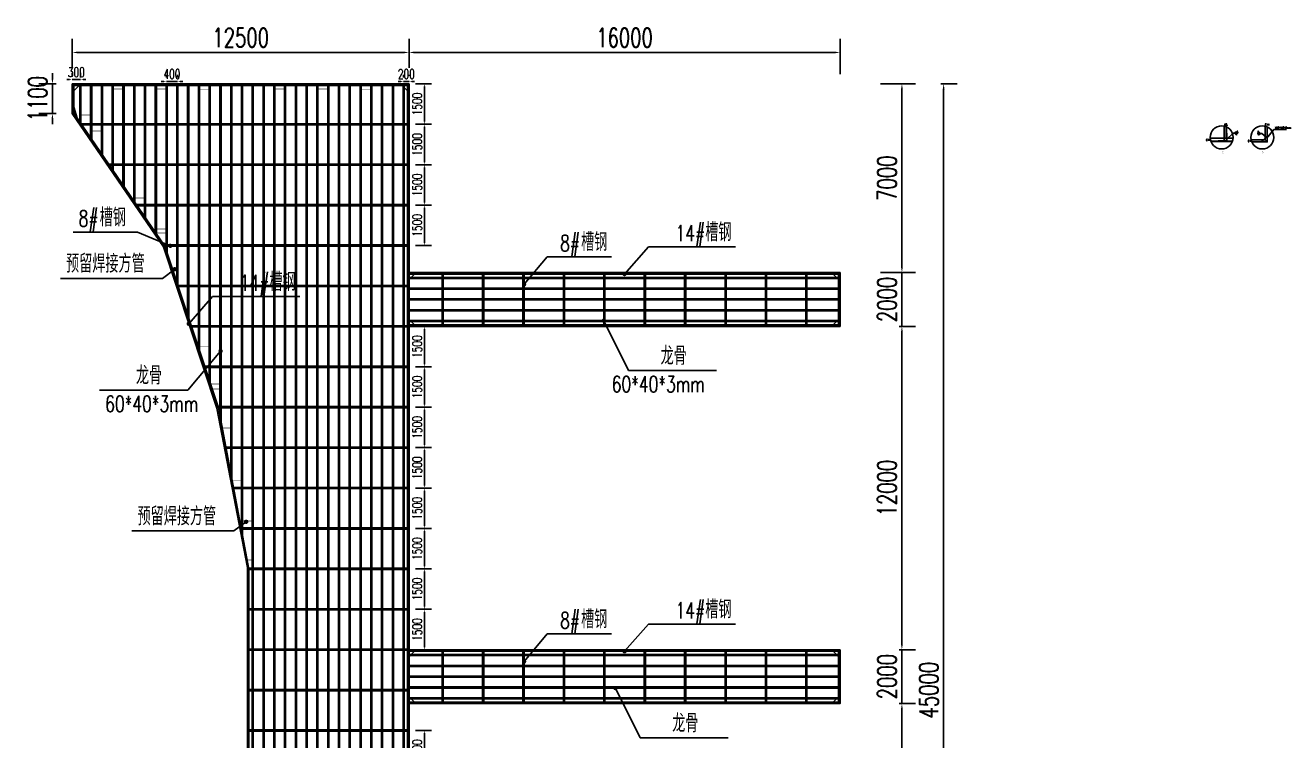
# Model space of a CAD drawing. Header units: millimetres. Extents: x -1003406 to 3312184, y 81337 to 716393.
# Drawn here: x 1468069 to 1514934, y 273304 to 299857 of the extents above; entities that cross this region are included whole.
import ezdxf

# ---------------------------------------------------------------- set-up
doc = ezdxf.new("R2010")
doc.units = ezdxf.units.MM
doc.header["$LTSCALE"] = 10
doc.linetypes.add('HIDDEN', pattern=[0.375, 0.25, -0.125])
doc.layers.get('0').update_dxf_attribs({"linetype": 'CONTINUOUS'})
doc.layers.get('Defpoints').update_dxf_attribs({"linetype": 'CONTINUOUS'})
for name, color, linetype in [('DIM_SYMB', 3, 'CONTINUOUS'), ('PUB_TEXT', 7, 'CONTINUOUS'), ('W-bridge approach引桥', 4, 'CONTINUOUS'), ('W-STEEL_FRAME钢架', 3, 'CONTINUOUS'), ('W-STEEL_KEEL钢龙骨', 5, 'CONTINUOUS')]:
    doc.layers.add(name, color=color, linetype=linetype)
doc.layers.add('文字及标注', color=3, linetype='CONTINUOUS', lineweight=15)
doc.styles.add('_TCH_DIM', font='SIMPLEX', dxfattribs={"bigfont": 'GBCBIG'})
doc.styles.get("Standard").update_dxf_attribs({"font": 'simplex.shx', "width": 0.7, "bigfont": 'hztxt.shx'})
doc.styles.add('STANDARD_T3', font='simplex.shx', dxfattribs={"width": 0.7, "bigfont": 'gbcbig.shx'})
doc.styles.add('图框', font='')
doc.styles.add('标注', font='txt2.shx', dxfattribs={"width": 0.75, "bigfont": 'hhztxt.shx'})
doc.styles.get('图框').set_extended_font_data('SimSun')
doc.dimstyles.new('0.5-40', dxfattribs={"dimscale": 40, "dimtxt": 2.5, "dimasz": 1.5, "dimexe": 2, "dimexo": 1, "dimgap": 0.2, "dimtad": 1, "dimdec": 1, "dimlfac": 0.5, "dimdsep": 46, "dimtxsty": '标注', "dimcen": 1, "dimclrd": 256, "dimclre": 256, "dimclrt": 256, "dimadec": 0, "dimazin": 2, "dimtfac": 1, "dimtdec": 1, "dimtofl": 0, "dimtmove": 2, "dimatfit": 3, "dimfxl": 3, "dimfxlon": 1, "dimtolj": 1, "dimtzin": 0, "dimarcsym": 0})
doc.dimstyles.new('W&&100', dxfattribs={"dimtxt": 350, "dimasz": 100, "dimexe": 250, "dimexo": 300, "dimgap": 100, "dimtad": 1, "dimdec": 0, "dimzin": 0, "dimdsep": 46, "dimtxsty": 'STANDARD_T3', "dimcen": 0.09, "dimclrd": 1, "dimclre": 1, "dimclrt": 7, "dimazin": 2, "dimtfac": 1, "dimtdec": 0, "dimtix": 1, "dimtmove": 2, "dimatfit": 3, "dimfxl": 100, "dimtolj": 1, "dimtzin": 0, "dimarcsym": 0})
doc.dimstyles.new('W&&200', dxfattribs={"dimtxt": 700, "dimasz": 200, "dimexe": 500, "dimexo": 600, "dimgap": 200, "dimtad": 1, "dimdec": 0, "dimzin": 0, "dimdsep": 46, "dimtxsty": 'STANDARD_T3', "dimcen": 0.09, "dimclrd": 1, "dimclre": 1, "dimclrt": 7, "dimazin": 2, "dimtfac": 1, "dimtdec": 0, "dimtix": 1, "dimtmove": 2, "dimatfit": 3, "dimfxl": 100, "dimtolj": 1, "dimtzin": 0, "dimarcsym": 0})
pattern_1 = [(360, (1501618.8015, 298469.65), (2e-08, 6.35), [])]

# ---------------------------------------------------------------- blocks, each defined once
blk = doc.blocks.new('*U699')
at = {"layer": 'W-STEEL_KEEL钢龙骨'}
blk.add_lwpolyline([(-21.5, -942), (21.5, -942), (21.5, 942), (-21.5, 942)], close=True, dxfattribs=at)
blk = doc.blocks.new('*U700')
at = {"layer": 'W-STEEL_FRAME钢架', "color": 0, "linetype": 'ByBlock', "lineweight": -2, "transparency": 16777216}
for p in [(0, 0), (1500, 0), (3000, 0), (4500, 0), (6000, 0), (7500, 0), (9000, 0), (10500, 0), (12000, 0), (13500, 0)]:
    blk.add_blockref('*U699', p, dxfattribs=at)
blk = doc.blocks.new('*U701')
at = {"layer": 'W-STEEL_KEEL钢龙骨', "color": 1}
blk.add_lwpolyline([(-7971, -20), (-7971, 20), (7971, 20), (7971, -20)], close=True, dxfattribs=at)
blk = doc.blocks.new('*U702')
at = {"color": 0, "linetype": 'ByBlock', "lineweight": -2, "transparency": 16777216}
for p in [(0, 0), (1, 0), (2, 0), (3, 0), (0, -400), (1, -400), (2, -400), (3, -400), (0, -800), (1, -800), (2, -800), (3, -800), (0, -1200), (1, -1200), (2, -1200), (3, -1200), (0, -1600), (1, -1600), (2, -1600), (3, -1600)]:
    blk.add_blockref('*U701', p, dxfattribs=at)
blk = doc.blocks.new('8020')
at = {"layer": 'W-STEEL_FRAME钢架'}
for points in [[(8000, 2000), (-8000, 2000), (-8000, 1942), (7942, 1942)], [(8000, 2000), (7942, 1942), (7942, 58), (8000, 0)], [(7942, 58), (-8000, 58), (-8000, 0), (8000, 0)]]:
    blk.add_lwpolyline(points, close=True, dxfattribs=at)
at = {"layer": 'W-STEEL_FRAME钢架', "color": 1}
for points in [[(-8000, 1742), (-8000, 1942), (-7800, 1942), (-8000, 1742)], [(7942, 1742), (7942, 1942), (7742, 1942), (7942, 1742)], [(-8000, 258), (-8000, 58), (-7800, 58), (-8000, 258)], [(7942, 258), (7942, 58), (7742, 58), (7942, 258)]]:
    blk.add_lwpolyline(points, dxfattribs=at)
at = {"color": 0}
blk.add_blockref('*U702', (-29, 1800), dxfattribs=at)
at = {"layer": 'W-STEEL_FRAME钢架'}
blk.add_blockref('*U700', (-6750, 1000), dxfattribs=at)
blk = doc.blocks.new('*U577')
at = {"layer": 'W-STEEL_KEEL钢龙骨', "color": 1}
blk.add_lwpolyline([(-20, -22442), (20, -22442), (20, 22442), (-20, 22442)], close=True, dxfattribs=at)
blk = doc.blocks.new('*U578')
at = {"layer": 'W-STEEL_FRAME钢架', "color": 0, "linetype": 'ByBlock', "lineweight": -2, "transparency": 16777216}
for p in [(0, 0), (400, 0), (800, 0), (1200, 0), (1600, 0), (2000, 0), (2400, 0), (2800, 0), (3200, 0), (3600, 0), (4000, 0), (4400, 0), (4800, 0), (5200, 0), (5600, 0)]:
    blk.add_blockref('*U577', p, dxfattribs=at)
blk = doc.blocks.new('4506')
at = {"color": 5}
for points in [[(-6144, -1522), (5942, -1522), (5942, -1478), (-6173, -1478)], [(-5116, -3022), (5942, -3022), (5942, -2978), (-5146, -2978)], [(-4089, -4522), (5942, -4522), (5942, -4478), (-4118, -4478)], [(-3061, -6022), (5942, -6022), (5942, -5978), (-3091, -5978)], [(-2565, -7522), (5942, -7522), (5942, -7478), (-2579, -7478)], [(-2069, -9022), (5942, -9022), (5942, -8978), (-2083, -8978)], [(-1573, -10522), (5942, -10522), (5942, -10478), (-1587, -10478)], [(-1077, -12021), (5942, -12022), (5942, -11978), (-1091, -11978)], [(-791, -13522), (5942, -13522), (5942, -13478), (-800, -13478)], [(-506, -15022), (5942, -15022), (5942, -14978), (-514, -14976)], [(-220, -16521), (5942, -16522), (5942, -16478), (-228, -16478)], [(58, -18022), (5942, -18022), (5942, -17978), (51, -17972)], [(58, -19522), (5942, -19522), (5942, -19478), (58, -19478)], [(58, -21022), (5942, -21022), (5942, -20978), (58, -20978)], [(58, -22522), (5942, -22522), (5942, -22478), (58, -22478)], [(58, -24022), (5942, -24022), (5942, -23978), (58, -23978)], [(58, -25522), (5942, -25522), (5942, -25478), (58, -25478)], [(58, -27022), (5942, -27022), (5942, -26978), (58, -26978)], [(58, -28522), (5942, -28522), (5942, -28478), (58, -28478)], [(58, -30022), (5942, -30022), (5942, -29978), (58, -29978)], [(58, -31522), (5942, -31522), (5942, -31478), (58, -31478)], [(58, -33022), (5942, -33022), (5942, -32978), (58, -32978)], [(58, -34522), (5942, -34522), (5942, -34478), (58, -34478)], [(58, -36022), (5942, -36022), (5942, -35978), (58, -35978)], [(58, -37522), (5942, -37522), (5942, -37478), (58, -37478)], [(58, -39022), (5942, -39022), (5942, -38978), (58, -38978)], [(58, -40522), (5942, -40522), (5942, -40478), (58, -40478)], [(58, -42022), (5942, -42022), (5942, -41978), (58, -41978)], [(58, -43522), (5942, -43522), (5942, -43478), (58, -43478)]]:
    blk.add_lwpolyline(points, close=True, dxfattribs=at)
at = {"layer": 'W-STEEL_FRAME钢架'}
for points in [[(-6442, -58), (-6500, 0), (-6500, -1104), (-6442, -1086)], [(0, 0), (-6500, 0), (-6442, -58), (58, -58)], [(58, -58), (5942, -58), (6000, 0), (0, 0)], [(5942, -44942), (6000, -45000), (6000, 0), (5942, -58)], [(-6442, -1086), (-6500, -1104), (-3113, -6048), (-3061, -6022)], [(-3061, -6022), (-3113, -6048), (-1133, -12035), (-1077, -12021)], [(-1077, -12021), (-1133, -12035), (0, -17950), (58, -18008)], [(58, -44942), (0, -45000), (0, -17950), (58, -18008)], [(5942, -44942), (58, -44942), (0, -45000), (6000, -45000)]]:
    blk.add_lwpolyline(points, close=True, dxfattribs=at)
at = {"layer": 'W-STEEL_FRAME钢架', "color": 1}
for points in [[(-6242, -58), (-6442, -58), (-6442, -258), (-6242, -58)], [(-6314, -1274), (-6442, -1086), (-6442, -866), (-6314, -1274)]]:
    blk.add_lwpolyline(points, dxfattribs=at)
for points in [[(5742, -58), (5942, -258), (5942, -58)], [(258, -44942), (58, -44742), (58, -44942)], [(5742, -44942), (5942, -44742), (5942, -44942)]]:
    blk.add_lwpolyline(points, close=True, dxfattribs=at)
at = {"layer": 'W-STEEL_KEEL钢龙骨', "color": 1}
for points in [[(-6180, -1468), (-6180, -58), (-6220, -58), (-6220, -1410)], [(-5780, -2052), (-5780, -58), (-5820, -58), (-5820, -1994)], [(-5380, -2636), (-5380, -58), (-5420, -58), (-5420, -2578)], [(-4980, -3220), (-4980, -58), (-5020, -58), (-5020, -3162)], [(-4580, -3804), (-4580, -58), (-4620, -58), (-4620, -3746)], [(-4180, -4388), (-4180, -58), (-4220, -58), (-4220, -4330)], [(-3780, -4972), (-3780, -58), (-3820, -58), (-3820, -4914)], [(-3380, -5556), (-3380, -58), (-3420, -58), (-3420, -5498)], [(-2980, -6266), (-2980, -58), (-3020, -58), (-3020, -6145)], [(-2580, -7476), (-2580, -58), (-2620, -58), (-2620, -7355)], [(-2180, -8685), (-2180, -58), (-2220, -58), (-2220, -8564)], [(-1780, -9895), (-1780, -58), (-1820, -58), (-1820, -9774)], [(-1380, -11105), (-1380, -58), (-1420, -58), (-1420, -10984)], [(-980, -12531), (-980, -58), (-1020, -58), (-1020, -12321)]]:
    blk.add_lwpolyline(points, dxfattribs=at)
for points in [[(-620, -14422), (-580, -14632), (-580, -58), (-620, -58)], [(-220, -16522), (-180, -16732), (-180, -58), (-220, -58)]]:
    blk.add_lwpolyline(points, close=True, dxfattribs=at)
at = {"layer": 'W-STEEL_FRAME钢架'}
blk.add_blockref('*U578', (200, -22500), dxfattribs=at)
blk = doc.blocks.new('*D247')
at = {"layer": 'Defpoints', "color": 0, "transparency": 16777216}
for p in [(1469816, 298848), (1469816, 297682), (1482316, 297682)]:
    blk.add_point(p, dxfattribs=at)
at = {"layer": 'W-bridge approach引桥', "color": 1, "lineweight": -2, "transparency": 16777216}
for p, q in [((1469816, 298282), (1469816, 299348)), ((1482316, 298282), (1482316, 299348)), ((1482116, 298848), (1470016, 298848))]:
    blk.add_line(p, q, dxfattribs=at)
at = {"layer": 'W-bridge approach引桥', "color": 1, "transparency": 16777216}
for points in [[(1470016, 298881), (1470016, 298815), (1469816, 298848)], [(1482116, 298881), (1482116, 298815), (1482316, 298848)]]:
    blk.add_solid(points, dxfattribs=at)
at = {"layer": 'W-bridge approach引桥', "color": 7, "transparency": 16777216, "insert": (1476066, 299398), "char_height": 700, "attachment_point": 5, "style": 'STANDARD_T3'}
blk.add_mtext('\\A1;12500', dxfattribs=at)
blk = doc.blocks.new('*D253')
at = {"layer": 'Defpoints', "color": 0, "transparency": 16777216}
for p in [(1498316, 274682), (1500611, 274682), (1498316, 262682)]:
    blk.add_point(p, dxfattribs=at)
at = {"layer": 'W-bridge approach引桥', "color": 1, "lineweight": -2, "transparency": 16777216}
for p, q in [((1500511, 274682), (1501111, 274682)), ((1500611, 262882), (1500611, 274482)), ((1500511, 262682), (1501111, 262682))]:
    blk.add_line(p, q, dxfattribs=at)
at = {"layer": 'W-bridge approach引桥', "color": 1, "transparency": 16777216}
for points in [[(1500578, 274482), (1500644, 274482), (1500611, 274682)], [(1500578, 262882), (1500644, 262882), (1500611, 262682)]]:
    blk.add_solid(points, dxfattribs=at)
at = {"layer": 'W-bridge approach引桥', "color": 7, "transparency": 16777216, "insert": (1500061, 268682), "char_height": 700, "attachment_point": 5, "rotation": 90, "style": 'STANDARD_T3'}
blk.add_mtext('\\A1;12000', dxfattribs=at)
blk = doc.blocks.new('*D254')
at = {"layer": 'Defpoints', "color": 0, "transparency": 16777216}
for p in [(1498316, 276682), (1500611, 276682), (1498316, 274682)]:
    blk.add_point(p, dxfattribs=at)
at = {"layer": 'W-bridge approach引桥', "color": 1, "lineweight": -2, "transparency": 16777216}
for p, q in [((1500611, 276882), (1500611, 277082)), ((1500511, 276682), (1501111, 276682)), ((1500611, 274682), (1500611, 276682)), ((1500511, 274682), (1501111, 274682)), ((1500611, 274482), (1500611, 274282))]:
    blk.add_line(p, q, dxfattribs=at)
at = {"layer": 'W-bridge approach引桥', "color": 1, "transparency": 16777216}
for points in [[(1500578, 276882), (1500644, 276882), (1500611, 276682)], [(1500578, 274482), (1500644, 274482), (1500611, 274682)]]:
    blk.add_solid(points, dxfattribs=at)
at = {"layer": 'W-bridge approach引桥', "color": 7, "transparency": 16777216, "insert": (1500061, 275682), "char_height": 700, "attachment_point": 5, "rotation": 90, "style": 'STANDARD_T3'}
blk.add_mtext('\\A1;2000', dxfattribs=at)
blk = doc.blocks.new('*D255')
at = {"layer": 'Defpoints', "color": 0, "transparency": 16777216}
for p in [(1498316, 288682), (1500611, 288682), (1498316, 276682)]:
    blk.add_point(p, dxfattribs=at)
at = {"layer": 'W-bridge approach引桥', "color": 1, "lineweight": -2, "transparency": 16777216}
for p, q in [((1500511, 288682), (1501111, 288682)), ((1500611, 276882), (1500611, 288482)), ((1500511, 276682), (1501111, 276682))]:
    blk.add_line(p, q, dxfattribs=at)
at = {"layer": 'W-bridge approach引桥', "color": 1, "transparency": 16777216}
for points in [[(1500578, 288482), (1500644, 288482), (1500611, 288682)], [(1500578, 276882), (1500644, 276882), (1500611, 276682)]]:
    blk.add_solid(points, dxfattribs=at)
at = {"layer": 'W-bridge approach引桥', "color": 7, "transparency": 16777216, "insert": (1500061, 282682), "char_height": 700, "attachment_point": 5, "rotation": 90, "style": 'STANDARD_T3'}
blk.add_mtext('\\A1;12000', dxfattribs=at)
blk = doc.blocks.new('*D256')
at = {"layer": 'Defpoints', "color": 0, "transparency": 16777216}
for p in [(1498316, 290682), (1500611, 290682), (1498316, 288682)]:
    blk.add_point(p, dxfattribs=at)
at = {"layer": 'W-bridge approach引桥', "color": 1, "lineweight": -2, "transparency": 16777216}
for p, q in [((1500611, 290882), (1500611, 291082)), ((1500511, 290682), (1501111, 290682)), ((1500611, 288682), (1500611, 290682)), ((1500511, 288682), (1501111, 288682)), ((1500611, 288482), (1500611, 288282))]:
    blk.add_line(p, q, dxfattribs=at)
at = {"layer": 'W-bridge approach引桥', "color": 1, "transparency": 16777216}
for points in [[(1500578, 290882), (1500644, 290882), (1500611, 290682)], [(1500578, 288482), (1500644, 288482), (1500611, 288682)]]:
    blk.add_solid(points, dxfattribs=at)
at = {"layer": 'W-bridge approach引桥', "color": 7, "transparency": 16777216, "insert": (1500061, 289682), "char_height": 700, "attachment_point": 5, "rotation": 90, "style": 'STANDARD_T3'}
blk.add_mtext('\\A1;2000', dxfattribs=at)
blk = doc.blocks.new('*D257')
at = {"layer": 'Defpoints', "color": 0, "transparency": 16777216}
for p in [(1482316, 297682), (1500611, 297682), (1498316, 290682)]:
    blk.add_point(p, dxfattribs=at)
at = {"layer": 'W-bridge approach引桥', "color": 1, "lineweight": -2, "transparency": 16777216}
for p, q in [((1499811, 297682), (1501111, 297682)), ((1500611, 290882), (1500611, 297482)), ((1499811, 290682), (1501111, 290682))]:
    blk.add_line(p, q, dxfattribs=at)
at = {"layer": 'W-bridge approach引桥', "color": 1, "transparency": 16777216}
for points in [[(1500578, 297482), (1500644, 297482), (1500611, 297682)], [(1500578, 290882), (1500644, 290882), (1500611, 290682)]]:
    blk.add_solid(points, dxfattribs=at)
at = {"layer": 'W-bridge approach引桥', "color": 7, "transparency": 16777216, "insert": (1500061, 294182), "char_height": 700, "attachment_point": 5, "rotation": 90, "style": 'STANDARD_T3'}
blk.add_mtext('\\A1;7000', dxfattribs=at)
blk = doc.blocks.new('*D249')
at = {"layer": 'Defpoints', "color": 0, "transparency": 16777216}
for p in [(1498316, 298848), (1482316, 297682), (1498316, 290682)]:
    blk.add_point(p, dxfattribs=at)
at = {"layer": 'W-bridge approach引桥', "color": 1, "lineweight": -2, "transparency": 16777216}
for p, q in [((1482316, 298282), (1482316, 299348)), ((1498316, 298048), (1498316, 299348)), ((1482516, 298848), (1498116, 298848))]:
    blk.add_line(p, q, dxfattribs=at)
at = {"layer": 'W-bridge approach引桥', "color": 1, "transparency": 16777216}
for points in [[(1482516, 298881), (1482516, 298815), (1482316, 298848)], [(1498116, 298881), (1498116, 298815), (1498316, 298848)]]:
    blk.add_solid(points, dxfattribs=at)
at = {"layer": 'W-bridge approach引桥', "color": 7, "transparency": 16777216, "insert": (1490316, 299398), "char_height": 700, "attachment_point": 5, "style": 'STANDARD_T3'}
blk.add_mtext('\\A1;16000', dxfattribs=at)
blk = doc.blocks.new('*D258')
at = {"layer": 'Defpoints', "color": 0, "transparency": 16777216}
for p in [(1501111, 297682), (1502160, 297682), (1501111, 252682)]:
    blk.add_point(p, dxfattribs=at)
at = {"layer": 'W-bridge approach引桥', "color": 1, "lineweight": -2, "transparency": 16777216}
for p, q in [((1502060, 297682), (1502660, 297682)), ((1502160, 252882), (1502160, 297482)), ((1502060, 252682), (1502660, 252682))]:
    blk.add_line(p, q, dxfattribs=at)
at = {"layer": 'W-bridge approach引桥', "color": 1, "transparency": 16777216}
for points in [[(1502127, 297482), (1502193, 297482), (1502160, 297682)], [(1502127, 252882), (1502193, 252882), (1502160, 252682)]]:
    blk.add_solid(points, dxfattribs=at)
at = {"layer": 'W-bridge approach引桥', "color": 7, "transparency": 16777216, "insert": (1501610, 275182), "char_height": 700, "attachment_point": 5, "rotation": 90, "style": 'STANDARD_T3'}
blk.add_mtext('\\A1;45000', dxfattribs=at)
blk = doc.blocks.new('*D259')
at = {"layer": 'Defpoints', "color": 0, "transparency": 16777216}
for p in [(1469816, 297682), (1469079, 296582), (1469816, 296582)]:
    blk.add_point(p, dxfattribs=at)
at = {"layer": 'W-STEEL_FRAME钢架', "color": 1, "lineweight": -2, "transparency": 16777216}
for p, q in [((1469079, 297882), (1469079, 298082)), ((1469216, 297682), (1468579, 297682)), ((1469079, 297682), (1469079, 296582)), ((1469216, 296582), (1468579, 296582)), ((1469079, 296382), (1469079, 296182))]:
    blk.add_line(p, q, dxfattribs=at)
at = {"layer": 'W-STEEL_FRAME钢架', "color": 1, "transparency": 16777216}
for points in [[(1469045, 297882), (1469112, 297882), (1469079, 297682)], [(1469045, 296382), (1469112, 296382), (1469079, 296582)]]:
    blk.add_solid(points, dxfattribs=at)
at = {"layer": 'W-STEEL_FRAME钢架', "color": 7, "transparency": 16777216, "insert": (1468529, 297132), "char_height": 700, "attachment_point": 5, "rotation": 90, "style": 'STANDARD_T3'}
blk.add_mtext('\\A1;1100', dxfattribs=at)
blk = doc.blocks.new('*D594')
at = {"layer": 'Defpoints', "color": 0, "transparency": 16777216}
for p in [(1482258, 279682), (1482895, 279682), (1482258, 278182)]:
    blk.add_point(p, dxfattribs=at)
at = {"layer": '文字及标注', "color": 1, "lineweight": -2, "transparency": 16777216}
for p, q in [((1482558, 279682), (1483145, 279682)), ((1482895, 278282), (1482895, 279582)), ((1482558, 278182), (1483145, 278182))]:
    blk.add_line(p, q, dxfattribs=at)
at = {"layer": '文字及标注', "color": 1, "transparency": 16777216}
for points in [[(1482879, 279582), (1482912, 279582), (1482895, 279682)], [(1482879, 278282), (1482912, 278282), (1482895, 278182)]]:
    blk.add_solid(points, dxfattribs=at)
at = {"layer": '文字及标注', "color": 7, "transparency": 16777216, "insert": (1482620, 278932), "char_height": 350, "attachment_point": 5, "rotation": 90, "style": 'STANDARD_T3'}
blk.add_mtext('\\A1;1500', dxfattribs=at)
blk = doc.blocks.new('*D595')
at = {"layer": 'Defpoints', "color": 0, "transparency": 16777216}
for p in [(1482258, 281182), (1482895, 281182), (1482258, 279682)]:
    blk.add_point(p, dxfattribs=at)
at = {"layer": '文字及标注', "color": 1, "lineweight": -2, "transparency": 16777216}
for p, q in [((1482558, 281182), (1483145, 281182)), ((1482895, 279782), (1482895, 281082)), ((1482558, 279682), (1483145, 279682))]:
    blk.add_line(p, q, dxfattribs=at)
at = {"layer": '文字及标注', "color": 1, "transparency": 16777216}
for points in [[(1482879, 281082), (1482912, 281082), (1482895, 281182)], [(1482879, 279782), (1482912, 279782), (1482895, 279682)]]:
    blk.add_solid(points, dxfattribs=at)
at = {"layer": '文字及标注', "color": 7, "transparency": 16777216, "insert": (1482620, 280432), "char_height": 350, "attachment_point": 5, "rotation": 90, "style": 'STANDARD_T3'}
blk.add_mtext('\\A1;1500', dxfattribs=at)
blk = doc.blocks.new('*D596')
at = {"layer": 'Defpoints', "color": 0, "transparency": 16777216}
for p in [(1482258, 282682), (1482895, 282682), (1482258, 281182)]:
    blk.add_point(p, dxfattribs=at)
at = {"layer": '文字及标注', "color": 1, "lineweight": -2, "transparency": 16777216}
for p, q in [((1482558, 282682), (1483145, 282682)), ((1482895, 281282), (1482895, 282582)), ((1482558, 281182), (1483145, 281182))]:
    blk.add_line(p, q, dxfattribs=at)
at = {"layer": '文字及标注', "color": 1, "transparency": 16777216}
for points in [[(1482879, 282582), (1482912, 282582), (1482895, 282682)], [(1482879, 281282), (1482912, 281282), (1482895, 281182)]]:
    blk.add_solid(points, dxfattribs=at)
at = {"layer": '文字及标注', "color": 7, "transparency": 16777216, "insert": (1482620, 281932), "char_height": 350, "attachment_point": 5, "rotation": 90, "style": 'STANDARD_T3'}
blk.add_mtext('\\A1;1500', dxfattribs=at)
blk = doc.blocks.new('*D597')
at = {"layer": 'Defpoints', "color": 0, "transparency": 16777216}
for p in [(1482258, 284182), (1482895, 284182), (1482258, 282682)]:
    blk.add_point(p, dxfattribs=at)
at = {"layer": '文字及标注', "color": 1, "lineweight": -2, "transparency": 16777216}
for p, q in [((1482558, 284182), (1483145, 284182)), ((1482895, 282782), (1482895, 284082)), ((1482558, 282682), (1483145, 282682))]:
    blk.add_line(p, q, dxfattribs=at)
at = {"layer": '文字及标注', "color": 1, "transparency": 16777216}
for points in [[(1482879, 284082), (1482912, 284082), (1482895, 284182)], [(1482879, 282782), (1482912, 282782), (1482895, 282682)]]:
    blk.add_solid(points, dxfattribs=at)
at = {"layer": '文字及标注', "color": 7, "transparency": 16777216, "insert": (1482620, 283432), "char_height": 350, "attachment_point": 5, "rotation": 90, "style": 'STANDARD_T3'}
blk.add_mtext('\\A1;1500', dxfattribs=at)
blk = doc.blocks.new('*D598')
at = {"layer": 'Defpoints', "color": 0, "transparency": 16777216}
for p in [(1482258, 285682), (1482895, 285682), (1482258, 284182)]:
    blk.add_point(p, dxfattribs=at)
at = {"layer": '文字及标注', "color": 1, "lineweight": -2, "transparency": 16777216}
for p, q in [((1482558, 285682), (1483145, 285682)), ((1482895, 284282), (1482895, 285582)), ((1482558, 284182), (1483145, 284182))]:
    blk.add_line(p, q, dxfattribs=at)
at = {"layer": '文字及标注', "color": 1, "transparency": 16777216}
for points in [[(1482879, 285582), (1482912, 285582), (1482895, 285682)], [(1482879, 284282), (1482912, 284282), (1482895, 284182)]]:
    blk.add_solid(points, dxfattribs=at)
at = {"layer": '文字及标注', "color": 7, "transparency": 16777216, "insert": (1482620, 284932), "char_height": 350, "attachment_point": 5, "rotation": 90, "style": 'STANDARD_T3'}
blk.add_mtext('\\A1;1500', dxfattribs=at)
blk = doc.blocks.new('*D599')
at = {"layer": 'Defpoints', "color": 0, "transparency": 16777216}
for p in [(1482258, 287182), (1482895, 287182), (1482258, 285682)]:
    blk.add_point(p, dxfattribs=at)
at = {"layer": '文字及标注', "color": 1, "lineweight": -2, "transparency": 16777216}
for p, q in [((1482558, 287182), (1483145, 287182)), ((1482895, 285782), (1482895, 287082)), ((1482558, 285682), (1483145, 285682))]:
    blk.add_line(p, q, dxfattribs=at)
at = {"layer": '文字及标注', "color": 1, "transparency": 16777216}
for points in [[(1482879, 287082), (1482912, 287082), (1482895, 287182)], [(1482879, 285782), (1482912, 285782), (1482895, 285682)]]:
    blk.add_solid(points, dxfattribs=at)
at = {"layer": '文字及标注', "color": 7, "transparency": 16777216, "insert": (1482620, 286432), "char_height": 350, "attachment_point": 5, "rotation": 90, "style": 'STANDARD_T3'}
blk.add_mtext('\\A1;1500', dxfattribs=at)
blk = doc.blocks.new('*D600')
at = {"layer": 'Defpoints', "color": 0, "transparency": 16777216}
for p in [(1482258, 288682), (1482895, 288682), (1482258, 287182)]:
    blk.add_point(p, dxfattribs=at)
at = {"layer": '文字及标注', "color": 1, "lineweight": -2, "transparency": 16777216}
for p, q in [((1482558, 288682), (1483145, 288682)), ((1482895, 287282), (1482895, 288582)), ((1482558, 287182), (1483145, 287182))]:
    blk.add_line(p, q, dxfattribs=at)
at = {"layer": '文字及标注', "color": 1, "transparency": 16777216}
for points in [[(1482879, 288582), (1482912, 288582), (1482895, 288682)], [(1482879, 287282), (1482912, 287282), (1482895, 287182)]]:
    blk.add_solid(points, dxfattribs=at)
at = {"layer": '文字及标注', "color": 7, "transparency": 16777216, "insert": (1482620, 287932), "char_height": 350, "attachment_point": 5, "rotation": 90, "style": 'STANDARD_T3'}
blk.add_mtext('\\A1;1500', dxfattribs=at)
blk = doc.blocks.new('*D601')
at = {"layer": 'Defpoints', "color": 0, "transparency": 16777216}
for p in [(1482258, 278182), (1482895, 278182), (1482258, 276682)]:
    blk.add_point(p, dxfattribs=at)
at = {"layer": '文字及标注', "color": 1, "lineweight": -2, "transparency": 16777216}
for p, q in [((1482558, 278182), (1483145, 278182)), ((1482895, 276782), (1482895, 278082)), ((1482558, 276682), (1483145, 276682))]:
    blk.add_line(p, q, dxfattribs=at)
at = {"layer": '文字及标注', "color": 1, "transparency": 16777216}
for points in [[(1482879, 278082), (1482912, 278082), (1482895, 278182)], [(1482879, 276782), (1482912, 276782), (1482895, 276682)]]:
    blk.add_solid(points, dxfattribs=at)
at = {"layer": '文字及标注', "color": 7, "transparency": 16777216, "insert": (1482620, 277432), "char_height": 350, "attachment_point": 5, "rotation": 90, "style": 'STANDARD_T3'}
blk.add_mtext('\\A1;1500', dxfattribs=at)
blk = doc.blocks.new('*D607')
at = {"layer": 'Defpoints', "color": 0, "transparency": 16777216}
for p in [(1482258, 273682), (1482895, 273682), (1482258, 272182)]:
    blk.add_point(p, dxfattribs=at)
at = {"layer": '文字及标注', "color": 1, "lineweight": -2, "transparency": 16777216}
for p, q in [((1482558, 273682), (1483145, 273682)), ((1482895, 272282), (1482895, 273582)), ((1482558, 272182), (1483145, 272182))]:
    blk.add_line(p, q, dxfattribs=at)
at = {"layer": '文字及标注', "color": 1, "transparency": 16777216}
for points in [[(1482879, 273582), (1482912, 273582), (1482895, 273682)], [(1482879, 272282), (1482912, 272282), (1482895, 272182)]]:
    blk.add_solid(points, dxfattribs=at)
at = {"layer": '文字及标注', "color": 7, "transparency": 16777216, "insert": (1482620, 272932), "char_height": 350, "attachment_point": 5, "rotation": 90, "style": 'STANDARD_T3'}
blk.add_mtext('\\A1;1500', dxfattribs=at)
blk = doc.blocks.new('*D609')
at = {"layer": 'Defpoints', "color": 0, "transparency": 16777216}
for p in [(1482258, 294682), (1482895, 294682), (1482258, 293182)]:
    blk.add_point(p, dxfattribs=at)
at = {"layer": '文字及标注', "color": 1, "lineweight": -2, "transparency": 16777216}
for p, q in [((1482558, 294682), (1483145, 294682)), ((1482895, 293282), (1482895, 294582)), ((1482558, 293182), (1483145, 293182))]:
    blk.add_line(p, q, dxfattribs=at)
at = {"layer": '文字及标注', "color": 1, "transparency": 16777216}
for points in [[(1482879, 294582), (1482912, 294582), (1482895, 294682)], [(1482879, 293282), (1482912, 293282), (1482895, 293182)]]:
    blk.add_solid(points, dxfattribs=at)
at = {"layer": '文字及标注', "color": 7, "transparency": 16777216, "insert": (1482620, 293932), "char_height": 350, "attachment_point": 5, "rotation": 90, "style": 'STANDARD_T3'}
blk.add_mtext('\\A1;1500', dxfattribs=at)
blk = doc.blocks.new('*D610')
at = {"layer": 'Defpoints', "color": 0, "transparency": 16777216}
for p in [(1482258, 296182), (1482895, 296182), (1482258, 294682)]:
    blk.add_point(p, dxfattribs=at)
at = {"layer": '文字及标注', "color": 1, "lineweight": -2, "transparency": 16777216}
for p, q in [((1482558, 296182), (1483145, 296182)), ((1482895, 294782), (1482895, 296082)), ((1482558, 294682), (1483145, 294682))]:
    blk.add_line(p, q, dxfattribs=at)
at = {"layer": '文字及标注', "color": 1, "transparency": 16777216}
for points in [[(1482879, 296082), (1482912, 296082), (1482895, 296182)], [(1482879, 294782), (1482912, 294782), (1482895, 294682)]]:
    blk.add_solid(points, dxfattribs=at)
at = {"layer": '文字及标注', "color": 7, "transparency": 16777216, "insert": (1482620, 295432), "char_height": 350, "attachment_point": 5, "rotation": 90, "style": 'STANDARD_T3'}
blk.add_mtext('\\A1;1500', dxfattribs=at)
blk = doc.blocks.new('*D611')
at = {"layer": 'Defpoints', "color": 0, "transparency": 16777216}
for p in [(1482258, 297682), (1482895, 297682), (1482258, 296182)]:
    blk.add_point(p, dxfattribs=at)
at = {"layer": '文字及标注', "color": 1, "lineweight": -2, "transparency": 16777216}
for p, q in [((1482558, 297682), (1483145, 297682)), ((1482895, 296282), (1482895, 297582)), ((1482558, 296182), (1483145, 296182))]:
    blk.add_line(p, q, dxfattribs=at)
at = {"layer": '文字及标注', "color": 1, "transparency": 16777216}
for points in [[(1482879, 297582), (1482912, 297582), (1482895, 297682)], [(1482879, 296282), (1482912, 296282), (1482895, 296182)]]:
    blk.add_solid(points, dxfattribs=at)
at = {"layer": '文字及标注', "color": 7, "transparency": 16777216, "insert": (1482620, 296932), "char_height": 350, "attachment_point": 5, "rotation": 90, "style": 'STANDARD_T3'}
blk.add_mtext('\\A1;1500', dxfattribs=at)
blk = doc.blocks.new('*D612')
at = {"layer": 'Defpoints', "color": 0, "transparency": 16777216}
for p in [(1482258, 293182), (1482895, 293182), (1482258, 291682)]:
    blk.add_point(p, dxfattribs=at)
at = {"layer": '文字及标注', "color": 1, "lineweight": -2, "transparency": 16777216}
for p, q in [((1482558, 293182), (1483145, 293182)), ((1482895, 291782), (1482895, 293082)), ((1482558, 291682), (1483145, 291682))]:
    blk.add_line(p, q, dxfattribs=at)
at = {"layer": '文字及标注', "color": 1, "transparency": 16777216}
for points in [[(1482879, 293082), (1482912, 293082), (1482895, 293182)], [(1482879, 291782), (1482912, 291782), (1482895, 291682)]]:
    blk.add_solid(points, dxfattribs=at)
at = {"layer": '文字及标注', "color": 7, "transparency": 16777216, "insert": (1482620, 292432), "char_height": 350, "attachment_point": 5, "rotation": 90, "style": 'STANDARD_T3'}
blk.add_mtext('\\A1;1500', dxfattribs=at)
blk = doc.blocks.new('*D613')
at = {"layer": 'Defpoints', "color": 0, "transparency": 16777216}
for p in [(1482116, 297772), (1482116, 297624), (1482316, 297682)]:
    blk.add_point(p, dxfattribs=at)
at = {"layer": '文字及标注', "color": 1, "lineweight": -2, "transparency": 16777216}
for p, q in [((1482016, 297772), (1481916, 297772)), ((1482116, 297924), (1482116, 298022)), ((1482316, 297772), (1482116, 297772)), ((1482316, 297982), (1482316, 298022)), ((1482416, 297772), (1482516, 297772))]:
    blk.add_line(p, q, dxfattribs=at)
at = {"layer": '文字及标注', "color": 1, "transparency": 16777216}
for points in [[(1482016, 297789), (1482016, 297755), (1482116, 297772)], [(1482416, 297789), (1482416, 297755), (1482316, 297772)]]:
    blk.add_solid(points, dxfattribs=at)
at = {"layer": '文字及标注', "color": 7, "transparency": 16777216, "insert": (1482216, 298047), "char_height": 350, "attachment_point": 5, "style": 'STANDARD_T3'}
blk.add_mtext('\\A1;200', dxfattribs=at)
blk = doc.blocks.new('*D614')
at = {"layer": 'Defpoints', "color": 0, "transparency": 16777216}
for p in [(1469816, 297682), (1470116, 297839), (1470116, 297624)]:
    blk.add_point(p, dxfattribs=at)
at = {"layer": '文字及标注', "color": 1, "lineweight": -2, "transparency": 16777216}
for p, q in [((1469816, 297982), (1469816, 298089)), ((1470116, 297924), (1470116, 298089)), ((1469716, 297839), (1469616, 297839)), ((1469816, 297839), (1470116, 297839)), ((1470216, 297839), (1470316, 297839))]:
    blk.add_line(p, q, dxfattribs=at)
at = {"layer": '文字及标注', "color": 1, "transparency": 16777216}
for points in [[(1469716, 297856), (1469716, 297823), (1469816, 297839)], [(1470216, 297856), (1470216, 297823), (1470116, 297839)]]:
    blk.add_solid(points, dxfattribs=at)
at = {"layer": '文字及标注', "color": 7, "transparency": 16777216, "insert": (1469966, 298114), "char_height": 350, "attachment_point": 5, "style": 'STANDARD_T3'}
blk.add_mtext('\\A1;300', dxfattribs=at)
blk = doc.blocks.new('*D615')
at = {"layer": 'Defpoints', "color": 0, "transparency": 16777216}
for p in [(1473316, 297624), (1473716, 297773), (1473716, 297624)]:
    blk.add_point(p, dxfattribs=at)
at = {"layer": '文字及标注', "color": 1, "lineweight": -2, "transparency": 16777216}
for p, q in [((1473216, 297773), (1473116, 297773)), ((1473316, 297924), (1473316, 298023)), ((1473316, 297773), (1473716, 297773)), ((1473716, 297924), (1473716, 298023)), ((1473816, 297773), (1473916, 297773))]:
    blk.add_line(p, q, dxfattribs=at)
at = {"layer": '文字及标注', "color": 1, "transparency": 16777216}
for points in [[(1473216, 297790), (1473216, 297756), (1473316, 297773)], [(1473816, 297790), (1473816, 297756), (1473716, 297773)]]:
    blk.add_solid(points, dxfattribs=at)
at = {"layer": '文字及标注', "color": 7, "transparency": 16777216, "insert": (1473516, 298048), "char_height": 350, "attachment_point": 5, "style": 'STANDARD_T3'}
blk.add_mtext('\\A1;400', dxfattribs=at)
blk = doc.blocks.new('预留加强块')
at = {"layer": 'W-STEEL_FRAME钢架', "color": 2, "const_width": 10}
for points in [[(-5178, 44584), (-4818, 44584), (-4818, 44624), (-5178, 44624)], [(-3578, 44584), (-3218, 44584), (-3218, 44624), (-3578, 44624)], [(-1978, 44587), (-1618, 44587), (-1618, 44627), (-1978, 44627)], [(822, 44583), (1182, 44583), (1182, 44623), (822, 44623)], [(2422, 44584), (2782, 44584), (2782, 44624), (2422, 44624)], [(4022, 44587), (4382, 44587), (4382, 44627), (4022, 44627)], [(-6376, 43645), (-6018, 43645), (-6018, 43685), (-6376, 43685)], [(-5976, 43026), (-5618, 43026), (-5618, 43066), (-5976, 43066)], [(-4376, 40549), (-4018, 40549), (-4018, 40589), (-4376, 40589)], [(-3578, 39400), (-3220, 39400), (-3220, 39440), (-3578, 39440)], [(-3572, 39239), (-3220, 39239), (-3220, 39279), (-3599, 39279)], [(-2970, 37907), (-2818, 37907), (-2818, 37947), (-2982, 37947)], [(-1978, 35060), (-1618, 35060), (-1618, 35100), (-1978, 35100)], [(-1556, 33633), (-1218, 33633), (-1218, 33673), (-1569, 33673)], [(-1502, 33470), (-1218, 33470), (-1218, 33510), (-1515, 33510)], [(-1129, 32014), (-819, 32014), (-819, 32054), (-1137, 32054)], [(-757, 30053), (-418, 30053), (-418, 30093), (-765, 30093)], [(-378, 28571), (-18, 28571), (-18, 28611), (-378, 28611)], [(-198, 27103), (-18, 27103), (-18, 27143), (-205, 27143)]]:
    blk.add_lwpolyline(points, close=True, dxfattribs=at)
at = {"layer": '文字及标注', "color": 2, "const_width": 5}
for points in [[(1222, -21), (1582, -21), (1582, 19), (1222, 19)], [(4022, -21), (4382, -21), (4382, 19), (4022, 19)]]:
    blk.add_lwpolyline(points, close=True, dxfattribs=at)

msp = doc.modelspace()

# ---------------------------------------------------------------- hatches: boundary and pattern name
at = {"ltscale": 0.5}
h = msp.add_hatch(dxfattribs=at)
h.set_pattern_fill('LINE', color=256, scale=2, angle=45, style=0)
h.set_pattern_definition([(45, (1108848.7685, 161029.11), (-4.49012806, 4.49012806), [])])
h.paths.add_polyline_path([(1512652.2, 295848.9), (1512658.5, 295848.9), (1512658.5, 295559.3), (1512652, 295559.4)])
h.paths.add_polyline_path([(1512658.5, 295848.9), (1512664.5, 295848.9), (1512664.5, 295558.9), (1512658.5, 295559.3)])
h = msp.add_hatch(dxfattribs=at)
h.set_pattern_fill('LINE', color=256, scale=2, style=0)
h.set_pattern_definition(pattern_1)
h.paths.add_polyline_path([(1514165.6, 295735.3), (1514170, 295730.9), (1514102, 295662.9), (1514097.5, 295667.4)])
h.paths.add_polyline_path([(1514161.5, 295739.3), (1514165.6, 295735.3), (1514097.5, 295667.4), (1514093.4, 295671.2)])
h = msp.add_hatch(dxfattribs=at)
h.set_pattern_fill('LINE', color=256, scale=2, angle=45, style=0)
h.set_pattern_definition([(45, (1503360.232, 288983.65), (-4.490128, 4.4901282), [])])
h.paths.add_polyline_path([(1514165.9, 295535.4), (1514171.9, 295535.4), (1514171.9, 295735.4), (1514165.5, 295735.4)])
h.paths.add_polyline_path([(1514165.5, 295735.4), (1514159.9, 295735.5), (1514159.9, 295535.4), (1514165.9, 295535.4)])
h = msp.add_hatch(dxfattribs=at)
h.set_pattern_fill('LINE', color=256, scale=2, angle=-45, style=0)
h.set_pattern_definition([(315, (1505936.4135, 306364.115), (4.490128, 4.490128), [])])
h.paths.add_polyline_path([(1512676.5, 295558.5), (1512676.5, 295552.5), (1512356.9, 295552.5), (1512356.9, 295558.9)])
h.paths.add_polyline_path([(1512356.9, 295558.9), (1512356.8, 295564.4), (1512676.5, 295564.5), (1512676.5, 295558.5)])
h = msp.add_hatch(dxfattribs=at)
h.set_pattern_fill('LINE', color=256, scale=2, angle=45, style=0)
h.set_pattern_definition([(45, (1501666.8934, 289033.908), (-4.490128, 4.490128), [])])
h.paths.add_polyline_path([(1512572.5, 295558.9), (1512566.5, 295558.9), (1512566.5, 295670.9), (1512572.5, 295670.9)])
h.paths.add_polyline_path([(1512572.5, 295670.9), (1512578.5, 295670.9), (1512578.5, 295558.9), (1512572.5, 295558.9)])
h = msp.add_hatch(dxfattribs=at)
h.set_pattern_fill('LINE', color=256, scale=2, style=0)
h.set_pattern_definition(pattern_1)
h.paths.add_polyline_path([(1513965.6, 295535.3), (1513970, 295530.9), (1514038, 295598.9), (1514033.5, 295603.4)])
h.paths.add_polyline_path([(1513961.5, 295539.3), (1513965.6, 295535.3), (1514033.5, 295603.4), (1514029.6, 295607.4)])
h = msp.add_hatch(dxfattribs=at)
h.set_pattern_fill('LINE', color=256, scale=2, angle=-45, style=0)
h.set_pattern_definition([(315, (1507413.7156, 306340.643), (4.490128, 4.490128), [])])
h.paths.add_polyline_path([(1513965.4, 295535), (1513965.5, 295529), (1514165.5, 295529), (1514165.5, 295535.4)])
h.paths.add_polyline_path([(1514165.5, 295535.4), (1514165.6, 295541), (1513965.5, 295541), (1513965.5, 295535)])

# ---------------------------------------------------------------- linework, layer by layer
at = {"color": 6}
for p, q in [((1512572.5, 295558.9), (1512572.5, 296111.5)), ((1512648.5, 295670.3), (1512648.5, 296087)), ((1512658.5, 295670.9), (1512658.5, 296082.6))]:
    msp.add_line(p, q, dxfattribs=at)
for p, q in [((1512658.5, 295558.9), (1512658.5, 295848.9)), ((1512658.5, 295848.9), (1512670.5, 295848.9)), ((1512670.5, 295848.9), (1512670.5, 295558.9)), ((1512670.5, 295558.9), (1512658.5, 295558.9))]:
    msp.add_line(p, q)
at = {"color": 1}
for p, q in [((1512906.6, 295670.9), (1512054.6, 295670.9)), ((1512880, 295544.9), (1512081.1, 295544.9))]:
    msp.add_line(p, q, dxfattribs=at)
at = {"color": 1, "linetype": 'HIDDEN', "ltscale": 5}
msp.add_line((1512885, 295558.9), (1512076.1, 295558.9), dxfattribs=at)
at = {"color": 1, "linetype": 'Continuous'}
msp.add_line((1514172.5, 295528.4), (1514097.5, 295603.4), dxfattribs=at)
at = {"linetype": 'ByBlock'}
for points in [[(1513028.2, 295919.3), (1513028.2, 295849.3), (1512958.2, 295849.3), (1513028.2, 295919.3)], [(1513028.2, 295779.3), (1513028.2, 295849.3), (1512958.2, 295849.3), (1513028.2, 295779.3)], [(1513851.9, 295915.4), (1513851.9, 295845.4), (1513921.9, 295845.4), (1513851.9, 295915.4)], [(1513851.9, 295775.4), (1513851.9, 295845.4), (1513921.9, 295845.4), (1513851.9, 295775.4)]]:
    msp.add_lwpolyline(points, dxfattribs=at)
at = {"color": 1, "linetype": 'Continuous', "flags": 128}
for points in [[(1514097.5, 296107.7), (1514097.5, 295603.4), (1513573, 295603.4)], [(1514165.5, 296083.6), (1514165.5, 295535.4), (1513594, 295535.4)], [(1514172.5, 296080.4), (1514172.5, 295528.4), (1513596.9, 295528.4)]]:
    msp.add_lwpolyline(points, dxfattribs=at)
at = {"color": 2, "linetype": 'Continuous', "flags": 128}
msp.add_lwpolyline([(1514165.5, 295535.4), (1513965.5, 295535.4), (1514165.5, 295735.4)], close=True, dxfattribs=at)
at = {"ltscale": 0.5}
msp.add_lwpolyline([(1514887.7, 295985.3), (1514421.9, 295985.3), (1514139, 295653.4)], dxfattribs=at)
for points in [[(1512356.9, 295558.9), (1512356.8, 295564.4), (1512676.5, 295564.5), (1512676.5, 295558.5)], [(1512676.5, 295558.5), (1512676.5, 295552.5), (1512356.9, 295552.5), (1512356.9, 295558.9)]]:
    msp.add_lwpolyline(points, close=True)
for centre in [(1512480.6, 295694.8), (1513989.7, 295694.8)]:
    msp.add_circle(centre, 426.7)
at = {"layer": 'DIM_SYMB', "color": 3}
for p, q in [((1472231.2, 292179), (1469842.1, 292179)), ((1473450.4, 291673.4), (1472231.2, 292179)), ((1490315.9, 290623.7), (1491199.2, 291631.8)), ((1491199.2, 291631.8), (1494437.6, 291631.8)), ((1486586, 290243.2), (1487441.1, 291265.9)), ((1487441.1, 291265.9), (1489830.2, 291265.9)), ((1473616.5, 290804.9), (1473160.8, 290464.3)), ((1473160.8, 290464.3), (1469375.7, 290464.3)), ((1474135.9, 288781.2), (1475019.2, 289789.3)), ((1475019.2, 289789.3), (1478257.6, 289789.3)), ((1489545.9, 288893.9), (1490460, 287044.4)), ((1475321.5, 287767.2), (1474099.5, 286315.7)), ((1490460, 287044.4), (1493731.7, 287044.4)), ((1474099.5, 286315.7), (1470827.8, 286315.7)), ((1476268.8, 281429.6), (1475813.2, 281089)), ((1475813.2, 281089), (1472028, 281089)), ((1490315.9, 276623.7), (1491199.2, 277631.8)), ((1491199.2, 277631.8), (1494437.6, 277631.8)), ((1486586, 276243.2), (1487441.1, 277265.9)), ((1487441.1, 277265.9), (1489830.2, 277265.9)), ((1489975.5, 275258.8), (1490889.6, 273409.3)), ((1490889.6, 273409.3), (1494161.3, 273409.3))]:
    msp.add_line(p, q, dxfattribs=at)
at = {"layer": 'DIM_SYMB', "color": 3, "const_width": 80}
for points in [[(1473487.3, 291658.1, 1), (1473413.4, 291688.7, 1)], [(1473648.5, 290828.8, 1), (1473584.4, 290780.9, 1)], [(1490289.6, 290593.6, 1), (1490342.3, 290653.8, 1)], [(1486560.3, 290212.5, 1), (1486611.6, 290273.9, 1)], [(1474109.6, 288751.1, 1), (1474162.3, 288811.3, 1)], [(1489528.1, 288929.7, 1), (1489563.6, 288858, 1)], [(1475347.3, 287797.8, 1), (1475295.7, 287736.6, 1)], [(1476300.9, 281453.5, 1), (1476236.8, 281405.6, 1)], [(1490289.6, 276593.6, 1), (1490342.3, 276653.8, 1)], [(1486560.3, 276212.5, 1), (1486611.6, 276273.9, 1)], [(1489957.8, 275294.6, 1), (1489993.2, 275222.9, 1)]]:
    msp.add_lwpolyline(points, format="xyb", close=True, dxfattribs=at)

# ---------------------------------------------------------------- block references
at = {"layer": 'W-STEEL_FRAME钢架'}
for name, p in [('4506', (1476315.9, 297681.7)), ('8020', (1490315.9, 288681.7)), ('8020', (1490315.9, 274681.7))]:
    msp.add_blockref(name, p, dxfattribs=at)
at = {"layer": '文字及标注', "color": 0}
msp.add_blockref('预留加强块', (1476513.7, 252877.7), dxfattribs=at)

# ---------------------------------------------------------------- texts
at = {"layer": 'PUB_TEXT', "width": 0.7}
for s, p in [('C8', (1512581.4, 296126.5)), ('C14', (1514086.9, 296134.5)), ('5', (1513040.3, 295852.6)), ('5', (1513808.4, 295856.6)), ('120*120*6mm', (1514455, 296015.9)), ('C14', (1511902.3, 295568.9)), ('C14', (1513450.9, 295528.8))]:
    msp.add_text(s, height=70, dxfattribs=at).set_placement(p)
at = {"layer": 'PUB_TEXT', "style": '图框'}
for s, p in [('①', (1512485.3, 295098.7)), ('②', (1513943.6, 295098.7))]:
    msp.add_text(s, height=79.7, dxfattribs=at).set_placement(p)
at = {"layer": 'PUB_TEXT', "color": 7, "style": '_TCH_DIM', "width": 0.705882}
for s, p in [('8#', (1470052.1, 292389)), ('14#', (1492211.6, 291841.8)), ('8#', (1487924.3, 291475.9)), ('14#', (1476031.6, 289999.3)), ('60*40*3mm', (1489841.7, 286239.4)), ('60*40*3mm', (1471037.8, 285510.7)), ('14#', (1492211.6, 277841.8)), ('8#', (1487924.3, 277475.9))]:
    msp.add_text(s, height=595, dxfattribs=at).set_placement(p)
at = {"layer": 'PUB_TEXT', "color": 7, "style": '_TCH_DIM'}
for s, p in [('槽钢', (1470832.1, 292389)), ('槽钢', (1493311.6, 291841.8)), ('槽钢', (1488704.3, 291475.9)), ('预留焊接方管', (1469585.7, 290674.3)), ('槽钢', (1477131.6, 289999.3)), ('龙骨', (1491654.6, 287254.4)), ('龙骨', (1472177.8, 286525.7)), ('预留焊接方管', (1472238, 281299)), ('槽钢', (1493311.6, 277841.8)), ('槽钢', (1488704.3, 277475.9)), ('龙骨', (1492084.3, 273619.3))]:
    msp.add_text(s, height=675.18, dxfattribs=at).set_placement(p)

# ---------------------------------------------------------------- dimensions: what is measured, and where the dimension line sits
at = {"layer": 'W-bridge approach引桥'}
dim = msp.add_linear_dim(base=(1469815.9, 298848), p1=(1482315.9, 297681.7), p2=(1469815.9, 297681.7), dimstyle='W&&200', dxfattribs=at)
dim.commit()
dim.dimension.update_dxf_attribs({"geometry": '*D247', "text_midpoint": (1476065.9, 299398)})
dim = msp.add_linear_dim(base=(1498315.9, 298848), p1=(1482315.9, 297681.7), p2=(1498315.9, 290681.7), dimstyle='W&&200', override={"dimfxl": 800, "dimfxlon": 1}, dxfattribs=at)
dim.commit()
dim.dimension.update_dxf_attribs({"geometry": '*D249', "text_midpoint": (1490315.9, 299398)})
for base, p1, p2, override, picture, middle in [((1500610.8, 297681.7), (1498315.9, 290681.7), (1482315.9, 297681.7), {"dimfxl": 800, "dimfxlon": 1}, '*D257', (1500060.8, 294181.7)), ((1502160.1, 297681.7), (1501110.8, 252681.7), (1501110.8, 297681.7), {"dimfxlon": 1}, '*D258', (1501610.1, 275181.7)), ((1500610.8, 290681.7), (1498315.9, 288681.7), (1498315.9, 290681.7), {"dimfxlon": 1}, '*D256', (1500060.8, 289681.7)), ((1500610.8, 288681.7), (1498315.9, 276681.7), (1498315.9, 288681.7), {"dimfxlon": 1}, '*D255', (1500060.8, 282681.7)), ((1500610.8, 276681.7), (1498315.9, 274681.7), (1498315.9, 276681.7), {"dimfxlon": 1}, '*D254', (1500060.8, 275681.7)), ((1500610.8, 274681.7), (1498315.9, 262681.7), (1498315.9, 274681.7), {"dimfxlon": 1}, '*D253', (1500060.8, 268681.7))]:
    dim = msp.add_linear_dim(base=base, p1=p1, p2=p2, angle=90, dimstyle='W&&200', override=override, dxfattribs=at)
    dim.commit()
    dim.dimension.update_dxf_attribs({"geometry": picture, "text_midpoint": middle})
at = {"layer": 'W-STEEL_FRAME钢架'}
dim = msp.add_linear_dim(base=(1469078.8, 296581.5), p1=(1469815.9, 297681.7), p2=(1469815.9, 296581.5), angle=90, dimstyle='W&&200', dxfattribs=at)
dim.commit()
dim.dimension.update_dxf_attribs({"geometry": '*D259', "text_midpoint": (1468528.8, 297131.6)})
at = {"layer": '文字及标注', "color": 0}
for base, p1, p2, picture, middle in [((1470115.9, 297839.5), (1469815.9, 297681.7), (1470115.9, 297623.7), '*D614', (1469965.9, 298114.5)), ((1473715.9, 297773.1), (1473315.9, 297623.7), (1473715.9, 297623.7), '*D615', (1473515.9, 298048.1)), ((1482115.9, 297772), (1482315.9, 297681.7), (1482115.9, 297623.7), '*D613', (1482215.9, 298047))]:
    dim = msp.add_linear_dim(base=base, p1=p1, p2=p2, dimstyle='W&&100', dxfattribs=at)
    dim.commit()
    dim.dimension.update_dxf_attribs({"geometry": picture, "text_midpoint": middle})
for base, p1, p2, picture, middle in [((1482895.3, 297681.7), (1482257.9, 296181.7), (1482257.9, 297681.7), '*D611', (1482620.3, 296931.7)), ((1482895.3, 296181.7), (1482257.9, 294681.7), (1482257.9, 296181.7), '*D610', (1482620.3, 295431.7)), ((1482895.3, 294681.7), (1482257.9, 293181.7), (1482257.9, 294681.7), '*D609', (1482620.3, 293931.7)), ((1482895.3, 293182.1), (1482257.9, 291681.7), (1482257.9, 293182.1), '*D612', (1482620.3, 292431.9)), ((1482895.3, 288681.7), (1482257.9, 287181.7), (1482257.9, 288681.7), '*D600', (1482620.3, 287931.7)), ((1482895.3, 287181.7), (1482257.9, 285681.7), (1482257.9, 287181.7), '*D599', (1482620.3, 286431.7)), ((1482895.3, 285681.7), (1482257.9, 284181.7), (1482257.9, 285681.7), '*D598', (1482620.3, 284931.7)), ((1482895.3, 284181.7), (1482257.9, 282681.7), (1482257.9, 284181.7), '*D597', (1482620.3, 283431.7)), ((1482895.3, 282681.7), (1482257.9, 281181.7), (1482257.9, 282681.7), '*D596', (1482620.3, 281931.7)), ((1482895.3, 281181.7), (1482257.9, 279681.7), (1482257.9, 281181.7), '*D595', (1482620.3, 280431.7)), ((1482895.3, 279681.7), (1482257.9, 278181.7), (1482257.9, 279681.7), '*D594', (1482620.3, 278931.7)), ((1482895.3, 278182.1), (1482257.9, 276681.7), (1482257.9, 278182.1), '*D601', (1482620.3, 277431.9)), ((1482895.3, 273681.7), (1482257.9, 272181.7), (1482257.9, 273681.7), '*D607', (1482620.3, 272931.7))]:
    dim = msp.add_linear_dim(base=base, p1=p1, p2=p2, angle=90, dimstyle='W&&100', dxfattribs=at)
    dim.commit()
    dim.dimension.update_dxf_attribs({"geometry": picture, "text_midpoint": middle})

# ---------------------------------------------------------------- leaders
at = {"color": 0}
for points in [[(1512658.5, 295622.6), (1512910.1, 295849.3), (1513084.2, 295849.3)], [(1514130.7, 295700.6), (1513970, 295845.4), (1513799.3, 295845.4)]]:
    msp.add_leader(points, dimstyle='0.5-40', dxfattribs=at)

doc.saveas('drawing.dxf')
